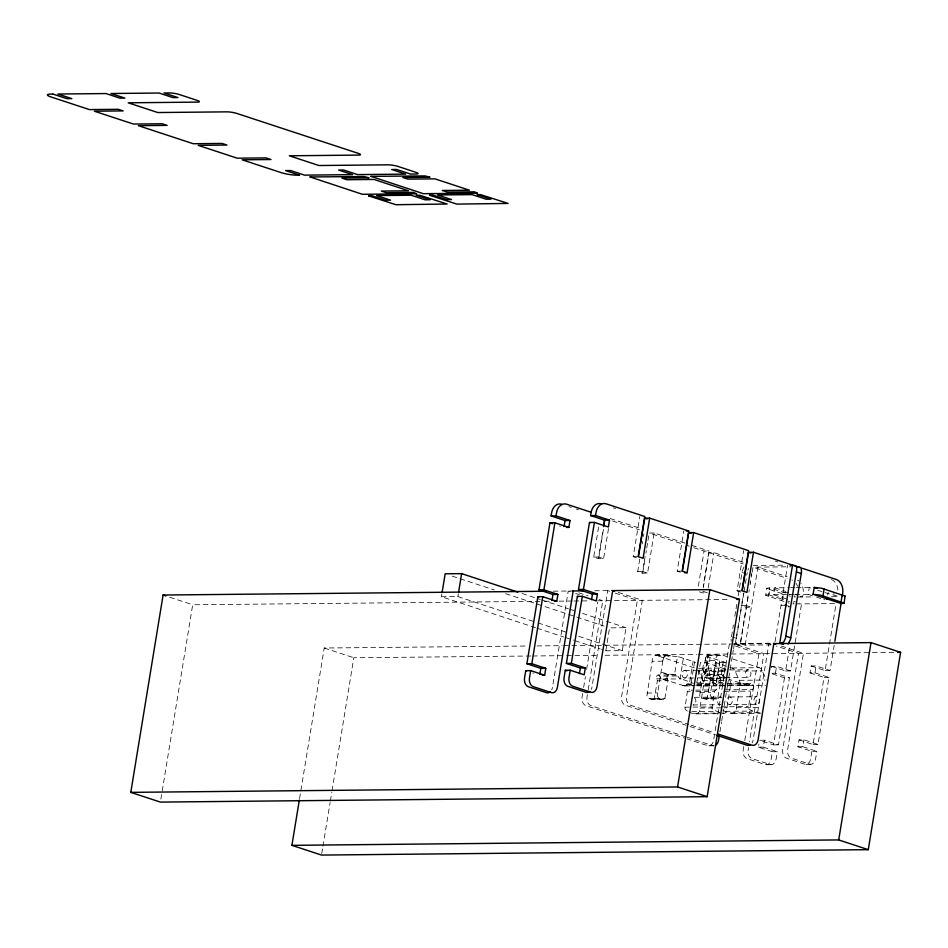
<?xml version="1.0" encoding="UTF-8"?>
<svg xmlns="http://www.w3.org/2000/svg" width="948" height="948" viewBox="0 0 948 948"><rect width="100%" height="100%" fill="white"/><g stroke="black" fill="none" stroke-linecap="round" stroke-linejoin="round"><path stroke-width="0.71" stroke-dasharray="4.74 3.56" d="M731.133 639.213L731.157 641.286M667.736 655.341C661.692 655.21 651.892 652.568 652.177 661.277L646.844 696.614L648.325 698.273L652.437 699.612L664.311 699.351A2.252 1.612 89.4 0 0 664.785 698.925L667.973 680.711L657.379 680.806A4.219 3.022 89.4 0 0 656.881 679.443L656.585 678.827A2.548 1.825 89.4 0 1 657.201 675.414A2.548 1.825 89.4 0 1 659.678 676.149L677.737 675.971A2.714 2.263 7.1 0 0 675.888 675.249M662.818 660.815L657.296 695.642L658.564 697.989L663.719 699.541M711.154 655.495L707.35 654.985L705.762 657.426L699.671 695.678L700.892 697.562L705.359 699.091L717.221 698.83A2.252 1.612 89.4 0 0 717.707 698.403L720.895 680.178A4.219 3.022 89.4 0 0 720.385 678.815L720.101 678.199A2.548 1.825 89.4 0 1 720.705 674.786A2.548 1.825 89.4 0 1 723.182 675.521L725.256 678.104M727.282 657.213C722.921 653.966 715.029 653.373 715.681 660.649L710.218 695.109L711.486 697.455L716.629 699.02M743.836 593.069L736.158 640.03L736.229 643.455L737.923 645.007L740.234 645.173L748.482 594.763M688.971 711.699C693.296 714.958 700.608 714.958 699.956 708.061L703.783 683.911A4.444 3.176 89.4 0 0 703.617 682.572L698.38 670.568M722.767 713.56L725.173 713.086L726.547 710.277L730.837 683.638A4.444 3.176 89.4 0 0 730.683 682.311L728.811 677.784M722.72 710.111C727.365 713.097 736.833 716.487 736.406 707.706L740.234 683.544A4.444 3.176 89.4 0 0 740.068 682.216L734.345 669.407A4.444 3.176 89.4 0 0 733.551 668.613L715.456 662.415L712.09 682.856L721.061 685.594A3.022 2.169 89.4 0 0 721.784 685.285L722.874 684.183A3.33 2.382 89.4 0 1 723.988 683.626M160.864 799.164L192.693 604.777L542.931 601.305M299.568 798.572L324.228 648.017L526.685 646.015M321.751 853.603L322.711 847.761M322.948 846.303L330.129 802.446M330.366 800.989L331.8 792.22M332.037 790.762L353.817 657.758L531.153 656.004M535.561 627.706L441.401 596.742L441.875 593.875M441.401 596.742L457.872 596.576L458.346 593.709M608.509 528.546L603.58 558.668L598.638 558.716L593.697 557.092L599.041 524.469M593.697 557.092L598.638 557.045L603.165 529.434M598.638 558.716L603.568 528.605M582.653 693.521L582.06 697.135A7.074 5.06 89.4 0 0 585.864 705.632L684.717 738.136M583.636 687.49L585.414 676.659M586.599 669.43L597.643 601.968M587.393 694.671L587.002 697.076A7.074 5.06 89.4 0 0 590.805 705.585L685.854 736.845M588.187 689.86L602.774 600.712L599.077 599.503M605.819 650.802L609.576 627.86L626.047 627.695L622.291 650.648L605.819 650.802L601.601 649.416M636.309 557.72L633.228 556.701L639.805 516.553M685.013 543.133L654.144 532.977L647.567 573.125L642.625 573.184L637.696 571.561L639.746 559.012M642.211 543.951L642.625 541.438M643.443 536.426L643.858 533.914M637.696 571.561L642.637 571.514L645.102 556.452M642.625 573.184L645.09 558.123M645.908 553.099L646.323 550.598M646.737 548.086L647.555 543.062M647.97 540.55L648.788 535.537M653.125 699.648L653.717 699.458A2.252 1.612 89.4 0 0 654.203 699.032L657.379 680.806M680.297 572.177L677.216 571.17L683.792 531.01M674.372 674.703L672.796 674.538A14.019 2.311 9.3 0 1 666.527 673.566L660.946 672.286L669.17 674.988L675.924 674.929A4.894 0.806 9.3 0 0 674.49 674.715L677.429 656.715A4.882 0.806 9.3 0 1 679.669 657.071L694.576 661.905L691.211 682.43L681.008 678.839M680.794 678.78L680.32 678.614A11.826 8.461 89.4 0 1 680.048 678.507L683.401 658.054M698.332 586.208L704.08 551.072L709.021 551.025L703.274 586.16M703.262 587.831L709.021 552.696L713.962 552.648L743.256 562.283M687.324 711.095L685.475 709.637A3.377 2.417 89.4 0 1 684.977 708.547L687.3 691.744A3.2 2.287 89.4 0 1 688.023 690.843L688.485 690.523A15.287 10.938 89.4 0 0 688.841 690.298L692.336 690.168M689.765 681.719L693.118 661.242M708.203 587.784L713.962 552.648M696.756 682.904L700.477 662.415L706.248 662.652L724.165 668.707A4.444 3.176 89.4 0 1 724.947 669.501L725.872 671.22L698.806 671.48M697.124 682.892L700.43 682.868L703.783 662.391M704.743 674.514L707.694 656.526M704.874 674.419L707.824 656.419A4.882 0.806 9.3 0 0 707.789 656.786L725.789 662.557L722.412 683.093L712.102 682.821M719.722 712.647L712.529 709.365A3.377 2.417 89.4 0 1 712.031 708.275L714.354 691.471A3.2 2.287 89.4 0 1 715.088 690.582L715.539 690.263A15.287 10.938 89.4 0 0 715.894 690.025L716.013 689.943A3.33 2.382 89.4 0 0 716.842 685.285A3.33 2.382 89.4 0 0 713.477 684.278L712.398 685.38A3.022 2.169 89.4 0 1 711.664 685.688L703.724 683.39L707.078 662.913M705.845 673.72L708.784 655.72M722.435 683.046L706.995 678.353A11.826 8.461 89.4 0 1 706.722 678.247L710.076 657.794M706.047 699.126L706.639 698.937A2.252 1.612 89.4 0 0 707.125 698.51L710.301 680.285A3.282 2.346 89.4 0 0 709.922 679.159L709.803 678.91A7.584 5.427 89.4 0 1 709.566 678.424L709.507 678.306A2.548 1.825 89.4 0 1 709.625 675.521A2.548 1.825 89.4 0 1 711.498 674.573L703.274 671.871L705.537 673.175A14.019 2.311 9.3 0 1 705.419 674.218L705.194 674.312M713.109 683.295L716.475 662.261L725.789 662.593M716.427 681.458L719.781 660.981M716.427 682.702L719.781 662.225M720.042 683.058L723.336 661.775M740.732 592.05L737.034 590.841L743.611 550.681M729.368 644.012L713.583 740.376A7.074 5.06 89.4 0 1 707.528 745.638L687.253 738.978M731.489 636.712L733.397 625.028M734.83 616.271L735.79 610.429M736.027 608.971L736.987 603.129M738.184 595.83L742.308 570.779L744.251 566.477M719.911 731.903L721.487 722.258M721.689 721.061L722.471 716.238M722.874 713.832L727.412 686.127M727.602 684.918L728.396 680.107M728.787 677.69L733.325 649.984M733.527 648.788L734.309 643.965L763.91 653.693L749.501 741.632M734.688 643.55L735.304 643.55L743.552 593.14M744.073 591.611L747.237 572.402M771.115 644.865L745.175 645.126L740.246 643.502L748.493 593.092M750.141 583.056L750.555 580.543M751.373 575.531L751.788 573.019M748.896 592.251L749.311 589.751M750.129 584.726L750.543 582.214M751.361 577.202L751.776 574.689M752.191 572.177L753.008 567.165L791.094 566.786M745.175 645.126L757.95 567.117L787.077 576.692M783.925 601.447L765.759 595.332L766.659 588.21L769.752 587.867L785.477 593.033M760.782 713.18L751.634 710.787L748.979 709.009A3.377 2.417 89.4 0 1 748.482 707.919L750.804 691.116A3.2 2.287 89.4 0 1 751.539 690.215L751.989 689.895A15.287 10.938 89.4 0 0 752.345 689.67L752.463 689.575A3.33 2.382 89.4 0 0 753.293 684.93A3.33 2.382 89.4 0 0 749.927 683.911L727.945 684.124M743.777 746.503L743.185 750.117A7.074 5.06 89.4 0 0 746.988 758.613L765.072 764.562A7.074 5.06 89.4 0 0 771.139 759.301L772.371 751.764L777.313 751.717L776.08 759.253A7.074 5.06 89.4 0 1 770.013 764.515L751.93 758.566A7.074 5.06 89.4 0 1 748.126 750.058L748.517 747.652M744.761 740.471L758.969 653.753L733.065 645.233M765.534 595.095L768.627 594.751L769.752 587.867M768.615 596.422L769.74 589.538L766.659 588.21M786.141 598.84L773.568 594.704L774.694 587.819L789.103 587.677M775.061 641.701L787.598 565.15M772.371 751.764L758.388 747.166L758.886 744.156M771.411 667.665L771.625 666.373L776.566 666.325L790.537 670.923L801.522 603.888L798.891 603.023M758.388 747.166L763.33 747.119L764.467 740.234L778.438 744.832L789.411 677.796L775.44 673.21L770.499 673.258L784.47 677.856L789.411 677.796M775.44 673.21L776.566 666.325M764.467 740.234L759.526 740.281L773.497 744.879L784.47 677.856M771.625 666.373L785.596 670.971L789.72 645.837M795.182 594.491L808.146 594.36L809.284 587.476L812.069 588.388M781.235 646.015L803.43 653.302L787.646 749.667A7.074 5.06 89.4 0 0 791.462 758.175L809.545 764.124A7.074 5.06 89.4 0 0 815.6 758.862L816.832 751.326L811.891 751.373L797.92 746.775L799.045 739.89L803.987 739.843L817.958 744.441L828.943 677.417L814.96 672.819L810.019 672.867L811.156 665.982L816.086 665.934L830.069 670.532L834.181 645.387M797.92 746.775L802.861 746.728L803.987 739.843M814.96 672.819L816.086 665.934M827.699 595.036L828.125 592.453M811.891 751.373L810.659 758.91A7.074 5.06 89.4 0 1 804.603 764.171L786.52 758.222A7.074 5.06 89.4 0 1 782.704 749.726L798.489 653.362L776.294 646.062M799.045 739.89L813.029 744.488L824.002 677.465L828.943 677.417M811.156 665.982L825.127 670.58L835.875 604.942M837.321 596.114L824.997 592.642M662.853 660.638L663.719 657.331M705.348 659.298L705.49 658.564M705.739 657.509L705.099 660.756L715.681 660.649M705.762 657.545L707.777 655.009L719.378 654.807M747.842 570.139L748.778 568.492M663.754 657.248L665.84 655.447L668.826 655.909M715.444 662.379L716.475 662.261M691.495 684.492L686.423 684.539L685.333 685.641A3.022 2.169 89.4 0 1 684.61 685.961L661.74 678.732L659.678 676.149M749.927 683.911L748.849 685.013A3.022 2.169 89.4 0 1 748.114 685.333L720.527 685.617M667.131 655.317L664.252 656.265L662.759 661.171L652.177 661.277M721.736 674.407L710.81 674.526M654.144 532.977L649.202 533.025L683.508 544.306M633.228 556.701L638.17 556.654M753.02 565.494L784.719 565.174M677.216 571.17L682.157 571.123M790.549 587.665L794.874 587.618M796.308 587.606L809.284 587.476M553.229 591.185L573.184 590.983M594.609 590.77L612.704 590.592M737.034 590.841L741.976 590.782M788.665 592.417L783.723 592.464L782.598 599.349L787.539 599.29M773.568 594.704L787.978 594.562M789.423 594.538L793.737 594.503M797.706 597.05L812.732 596.908M831.467 596.719L839.703 596.636M544.401 601.293L550.314 601.233M559.178 601.151L572.485 601.02M573.967 600.996L590.213 600.842M597.832 600.771L730.6 599.456M796.581 603.935L836.1 603.544M785.963 605.251L781.022 605.298L783.19 606.009M788.12 606.898L789.352 606.886M740.246 643.502L774.824 643.159M537.03 645.92L562.152 645.671M563.622 645.659L730.612 644M732.093 643.988L773.841 643.574M532.634 655.98L565.138 655.66M566.62 655.649L599.136 655.329M605.049 655.269L696.662 654.357M698.143 654.345L894.687 652.402M655.874 655.435L671.231 655.886A14.054 2.323 9.3 0 0 676.516 656.632L677.429 656.715M708.132 656.312A14.054 2.323 9.3 0 0 708.749 655.518L721.748 655.388M698.498 668.293L722.708 668.056M732.105 667.961L759.158 667.688L760.616 668.352A4.444 3.176 89.4 0 1 761.398 669.146L766.434 680.048M684.823 670.39L697.645 670.26M699.067 670.248L711.889 670.118M721.274 670.023L748.339 669.762M735.257 671.125L762.322 670.852M785.596 670.971L790.537 670.923M825.127 670.58L830.069 670.532M668.482 674.952L658.22 675.023M711.498 674.573L704.731 674.644L705.111 675.699L723.182 675.521M684.598 678.033A3.828 2.737 89.4 0 0 687.134 672.464A3.828 2.737 89.4 0 0 682.394 672.144A3.828 2.737 89.4 0 0 684.598 678.033L695.986 677.927M697.408 677.915L711.652 677.773A3.828 2.737 89.4 0 0 714.2 672.191A3.828 2.737 89.4 0 0 709.46 671.871A3.828 2.737 89.4 0 0 711.652 677.773M721.049 677.678A3.828 2.737 89.4 0 0 723.585 672.096A3.828 2.737 89.4 0 0 718.845 671.777A3.828 2.737 89.4 0 0 721.049 677.678L748.102 677.405A3.828 2.737 89.4 0 0 750.65 671.836A3.828 2.737 89.4 0 0 745.91 671.516A3.828 2.737 89.4 0 0 748.102 677.405M656.585 678.827L667.226 678.851A7.584 5.427 89.4 0 0 667.416 679.206L667.593 679.562A3.282 2.346 89.4 0 1 667.985 680.7M709.507 678.306L720.101 678.199M662.723 679.076L681.138 678.886M707.812 678.626L724.805 678.46M710.301 680.285L720.895 680.178M702.918 680.676L727.128 680.439M739.369 680.32L765.012 680.06M687.81 683.97L691.862 683.935M697.278 683.875L714.839 683.709M726.938 683.591L751.314 683.342M696.567 684.444L713.477 684.278M682.442 685.558L695.251 685.428M696.543 685.487L716.842 685.285M718.892 685.191L753.293 684.93M684.077 685.973L693.095 685.89M696.958 685.854L711.13 685.712M703.57 686.02L726.358 685.795M727.78 685.783L730.624 685.748M740.021 685.653L765.652 685.404M695.714 690.144L716.013 689.943M725.41 689.848L752.463 689.575M687.3 691.744L690.144 691.708M695.844 691.661L714.354 691.471M723.751 691.376L750.804 691.116M646.974 693.059L657.557 692.952M699.897 692.538L710.479 692.431M694.659 697.313L720.29 697.064M729.687 696.97L756.753 696.709M654.464 698.617L665.058 698.51M707.386 698.095L717.98 697.989M649.51 698.723L660.092 698.617M702.432 698.202L713.015 698.095M651.158 699.269L661.74 699.162M704.068 698.747L714.662 698.64M693.012 704.98L720.065 704.72M729.462 704.625A3.828 2.737 89.4 0 0 731.998 699.043A3.828 2.737 89.4 0 0 727.258 698.723A3.828 2.737 89.4 0 0 729.462 704.625L756.516 704.352A3.828 2.737 89.4 0 0 759.064 698.783A3.828 2.737 89.4 0 0 754.324 698.451A3.828 2.737 89.4 0 0 756.516 704.352M684.764 707.184L711.83 706.924M721.215 706.829L748.28 706.556M699.956 708.061L722.743 707.836M724.165 707.824L727.021 707.789M736.406 707.706L760.616 707.457M691.815 711.675L716.024 711.438M725.421 711.344L752.475 711.071M693.9 713.323L720.954 713.05M730.351 712.967L757.405 712.695M696.259 713.903L717.909 713.69M732.709 713.536L759.775 713.275M773.497 744.879L778.438 744.832M813.029 744.488L817.958 744.441M708.926 745.827L713.868 745.768M766.482 764.74L771.411 764.692M806.001 764.349L810.943 764.301M700.43 682.868L703.724 683.39M795.23 597.039L793.997 596.944M794.104 603.923L792.872 603.829M747.581 685.345L728.858 679.313M668.565 655.435L669.193 655.53M669.703 655.613L670.591 655.779M693.272 683.295L691.222 682.702M695.642 662.616L694.611 662.249M790.3 596.245L789.068 595.877M789.174 603.129L787.942 602.762M613.261 507.82L615.667 508.614M775.393 561.133L777.834 561.939M610.157 518.509L639.45 528.143M691.874 545.384L709.021 551.025M568.907 506.623L571.312 507.417M576.147 509.005L578.553 509.799M612.538 520.973L639.39 529.802M686.933 545.432L689.22 546.19M693.794 547.695L704.08 551.072M709.021 552.696L743.196 563.93M755.438 567.959L786.994 578.339M833.434 593.744L834.311 594.029M817.662 590.237L821.857 591.611M742.011 572.474L745.709 573.682M808.146 594.36L815.138 596.659M816.536 597.11L820.731 598.496M823.871 599.527L824.748 599.811M774.694 587.819L785.868 591.493M794.78 594.42L796.533 595M800.029 596.15L802.648 597.003L803.122 594.052A11.791 8.437 89.4 0 0 800.977 583.233M788.973 594.183L790.715 594.763M794.211 595.901L795.088 596.197M769.74 589.538L785.051 594.562M793.654 601.305L795.408 601.885M559.557 526.01L560.434 526.294M768.627 594.751L784.351 599.918M787.847 601.068L789.589 601.636M793.085 602.786L793.962 603.082M788.12 605.962L789.364 606.365M598.638 557.045L603.58 558.668M642.637 571.514L647.567 573.125M702.764 591.279L707.386 592.796L702.444 592.844L697.823 591.327M618.262 592.417L642.306 600.321L626.521 696.685A7.074 5.06 89.4 0 0 630.325 705.194L688.627 724.367M609.623 591.256L607.763 590.64L591.99 687.004A7.074 5.06 89.4 0 1 591.232 689.433M615.169 593.081L637.364 600.38L621.58 696.744A7.074 5.06 89.4 0 0 625.384 705.241L686.222 725.244M770.748 644.237L768.899 643.621L753.115 739.985A7.074 5.06 89.4 0 1 752.048 742.971M732.721 637.115L736.418 638.336M735.304 643.55L740.234 645.173M735.458 644.19L737.923 645.007M578.73 592.808L587.985 595.854M570.092 591.647L568.243 591.031L552.459 687.395A7.074 5.06 89.4 0 1 551.7 689.824M575.637 593.472L579.335 594.68M810.019 672.867L824.002 677.465M732.828 659.038L759.158 667.688M522.064 593.507L540.324 599.515M541.735 599.977L568.433 608.758M569.843 609.22L574.05 610.607M582.487 613.38L604.966 620.762M606.376 621.224L626.047 627.695M452.184 576.111L494.346 589.976M505.592 593.673L567.425 613.996M568.824 614.458L603.959 626.012M658.232 656.016L695.654 668.316M457.872 596.576L536.568 622.457M537.978 622.919L568.895 633.086M578.73 636.321L622.291 650.648M536.959 628.169L563.669 636.949M565.067 637.412L573.504 640.173M574.903 640.635L600.202 648.953M802.861 746.728L816.832 751.326M763.33 747.119L777.313 751.717M532.729 672.962L533.606 673.258M691.163 725.196L713.974 732.697M690.025 726.5L715.373 734.83M687.122 737.26L712.469 745.59A7.074 5.06 89.4 0 0 713.382 745.768M169.822 597.252L192.693 604.777M324.228 648.017L353.817 657.758M680.048 678.507L679.799 678.401A3.638 2.323 71.5 0 1 678.282 676.754L677.903 676.22M708.014 655.281A13.628 2.986 -14.4 0 1 708.18 655.341M707.303 655.613A10.701 2.903 -35.5 0 1 707.682 655.578M706.343 678.199A3.638 2.714 -69.8 0 1 705.217 676.588M667.179 678.721A2.548 1.825 89.4 0 1 667.297 675.936A2.548 1.825 89.4 0 1 669.17 674.988M686.423 684.539A3.33 2.382 89.4 0 1 689.789 685.558A3.33 2.382 89.4 0 1 688.959 690.203M669.407 655.98A13.628 3.247 12.1 0 1 669.869 656.063M667.925 656.075A10.701 5.961 17.6 0 1 668.672 656.182M694.446 697.811A3.828 2.737 89.4 0 1 695.796 702.041A3.828 2.737 89.4 0 1 693.272 704.98M720.599 704.684A3.828 2.737 89.4 0 1 717.506 700.015A3.828 2.737 89.4 0 1 721.736 697.752M791.841 579.927A11.791 8.437 89.4 0 1 792.575 580.223M796.036 583.281A11.791 8.437 89.4 0 1 797.529 586.267M797.517 580.176A11.791 8.437 89.4 0 1 798.974 581.065M831.372 579.536A11.791 8.437 89.4 0 1 837.914 591.588M746.443 605.642L741.502 605.689L746.432 607.312L751.373 607.265L746.443 605.642"/><path stroke-width="1.42" d="M792.54 565.103L779.766 643.111L783.593 642.175L785.371 638.679L796.616 570.234L796.675 567.366L795.728 565.66L790.075 565.126M788.084 644.107L790.478 639.497L801.546 571.857L801.001 567.579L797.469 566.726L799.899 567.52M612.349 590.604L709.874 589.632L739.476 599.361L707.161 796.687L160.378 802.091L130.788 792.362L163.103 595.036L545.847 591.256M773.473 643.585L871.011 642.614L900.6 652.342L868.285 849.669L321.514 855.072L291.913 845.343L299.331 800.029M442.112 592.441L445.169 573.801L461.629 573.635L517.845 592.121M458.583 592.275L461.629 573.635M561.666 504.241A11.791 8.437 89.4 0 0 551.558 513.01L551.084 515.961L556.026 515.913L569.997 520.511L568.871 527.396L554.888 522.798L549.959 522.846L538.974 589.869L543.915 589.822L557.898 594.42L556.76 601.305L542.789 596.707L537.848 596.754L526.875 663.79L531.816 663.742L545.787 668.328L544.662 675.213L530.69 670.615L525.749 670.674L524.517 678.211A7.074 5.06 89.4 0 0 528.32 686.719L546.404 692.656A7.074 5.06 89.4 0 0 550.219 691.791M530.69 670.615L529.446 678.164A7.074 5.06 89.4 0 0 533.262 686.66L551.345 692.609A7.074 5.06 89.4 0 0 557.4 687.347L573.184 590.983M531.816 663.742L542.789 596.707M543.915 589.822L554.888 522.798M556.026 515.913L556.5 512.963A11.791 8.437 89.4 0 1 566.608 504.194L590.734 512.133M539.862 674.407L540.846 668.387L545.787 668.328M551.961 600.487L552.957 594.467L557.898 594.42M564.072 526.578L565.055 520.559L569.997 520.511M601.186 503.85A11.791 8.437 89.4 0 0 591.09 512.619L590.604 515.57L595.545 515.522L609.517 520.12L608.391 527.005L594.42 522.407L589.478 522.455L578.505 589.478L583.447 589.431L597.418 594.029L596.292 600.913L582.321 596.316L577.379 596.363L566.394 663.399L571.336 663.351L585.319 667.937L584.193 674.822L570.21 670.224L565.269 670.283L564.036 677.82A7.074 5.06 89.4 0 0 567.84 686.328L585.923 692.265A7.074 5.06 89.4 0 0 589.751 691.4M570.21 670.224L568.978 677.773A7.074 5.06 89.4 0 0 572.782 686.269L590.865 692.218A7.074 5.06 89.4 0 0 596.932 686.956L612.704 590.592L614.553 591.208M571.336 663.351L582.321 596.316M583.447 589.431L594.42 522.407M595.545 515.522L596.031 512.572A11.791 8.437 89.4 0 1 606.128 503.803L644.747 516.506L638.17 556.654L643.1 558.277L649.676 518.118L688.734 530.963L682.157 571.123L687.087 572.734L693.663 532.586L748.553 550.634L741.976 590.782L746.905 592.405L753.482 552.257L796.237 566.312M579.453 673.578L580.377 667.996L585.319 667.937M591.564 599.669L592.476 594.076L597.418 594.029M603.521 526.614L604.587 520.168L609.517 520.12M603.983 524.422L604.812 519.397M638.573 555.812L644.735 518.177L649.676 518.118M682.56 570.281L688.722 532.634L693.663 532.586M130.788 792.362L677.571 786.947L709.874 589.632M742.379 589.952L748.541 552.305L753.482 552.257M719.319 735.518L718.525 740.329A7.074 5.06 89.4 0 1 715.349 745.353M813.088 594.313L814.225 587.428L821.632 588.234L845.035 596.031L844.076 603.248L841.042 603.497L813.088 594.313L820.494 595.119L844.135 603.153M822.971 595.877L824.096 589.004M827.284 597.619L827.071 598.899L826.146 598.911M841.054 601.826L842.18 594.941M834.868 641.204L841.042 603.497M842.286 595.877L842.654 593.661A11.791 8.437 89.4 0 0 836.314 579.489L802.328 568.314M291.913 845.343L838.696 839.928L871.011 642.614M845.26 596.268L844.372 596.553M566.394 527.42L568.871 527.396M686.269 530.987L688.734 530.963M684.622 572.758L687.087 572.734M572.438 590.995L582.783 590.888M736.513 599.397L739.476 599.361M554.296 601.328L556.76 601.305M785.039 605.262L786.887 605.559M897.649 652.378L900.6 652.342M542.197 675.237L544.662 675.213M644.735 518.177L647.176 518.971M688.722 532.634L691.009 533.392M748.541 552.305L750.982 553.111M796.356 571.928L801.285 573.552M814.225 587.428L817.01 588.341M590.604 515.57L604.587 520.168M589.478 522.455L590.355 522.739M551.084 515.961L565.055 520.559M549.959 522.846L552.577 523.711M785.833 636.179L790.762 637.803M779.766 643.111L783.463 644.32M775.689 644.19L773.841 643.574L758.056 739.938A7.074 5.06 89.4 0 1 752.001 745.199L717.778 733.953M578.505 589.478L592.476 594.076M577.379 596.363L578.244 596.659M538.974 589.869L552.957 594.467M537.848 596.754L538.725 597.05M566.394 663.399L580.377 667.996M565.269 670.283L567.023 670.852M526.875 663.79L540.846 668.387M525.749 670.674L526.614 670.959M716.641 735.245L747.06 745.246A7.074 5.06 89.4 0 0 750.413 744.737M163.103 595.036L165.793 595.925M677.571 786.947L707.161 796.687M838.696 839.928L868.285 849.669M310.043 176.956L362.397 194.293L416.539 193.748L413.458 192.42L386.286 192.693L381.345 191.069L408.529 190.809L373.998 179.456L346.826 179.717L341.884 178.094L369.068 177.833L364.127 176.518L310.043 176.956M370.976 176.364L423.329 193.688L477.472 193.155L474.391 191.828L447.219 192.089L442.289 190.465L469.461 190.204L434.931 178.852L407.759 179.113L402.829 177.489L430.001 177.229L425.071 175.913L370.976 176.364M368.63 195.869L395.909 204.709L447.172 204.033L419.834 195.288L416.125 195.181L430.108 199.779L425.166 199.827L411.183 195.229L376.605 195.572L390.576 200.17L385.635 200.218L371.663 195.62L368.63 195.869M429.562 195.264L456.841 204.104L508.104 203.429L480.766 194.684L477.069 194.577L491.04 199.175L486.099 199.222L472.128 194.624L437.538 194.968L451.509 199.566L446.567 199.613L432.596 195.015L429.562 195.264M52.934 94.077L50.813 94.101A11.791 1.943 9.3 0 0 50.801 96.886L89.42 109.589L118.239 109.304L123.169 110.916L94.35 111.2L133.407 124.046L162.227 123.761L167.156 125.385L138.337 125.669L193.226 143.717L222.045 143.432L226.975 145.056L198.156 145.34L237.213 158.186L266.033 157.901L270.962 159.525L242.143 159.809L280.987 172.572A11.791 1.943 9.3 0 0 297.435 175.19L299.556 175.179L285.585 170.581L290.526 170.533L304.498 175.131L352.609 174.645L338.637 170.059L343.579 170L357.55 174.598L405.661 174.124L391.69 169.526L396.631 169.479L410.603 174.077L416.018 174.029A7.074 1.161 9.3 0 0 416.03 172.358L397.935 166.41A7.074 1.161 9.3 0 0 388.064 164.833L318.895 165.521L289.306 155.78L358.474 155.105A7.074 1.161 9.3 0 0 358.474 153.434L236.81 113.428A7.074 1.161 9.3 0 0 226.939 111.852L157.771 112.539L128.17 102.799L197.35 102.123A7.074 1.161 9.3 0 0 197.35 100.452L179.267 94.504A7.074 1.161 9.3 0 0 169.396 92.928L163.98 92.987L177.963 97.573L173.022 97.632L159.039 93.034L110.928 93.508L124.899 98.106L119.958 98.154L105.986 93.556L57.875 94.03L71.847 98.628L66.905 98.675L52.934 94.077"/></g></svg>
